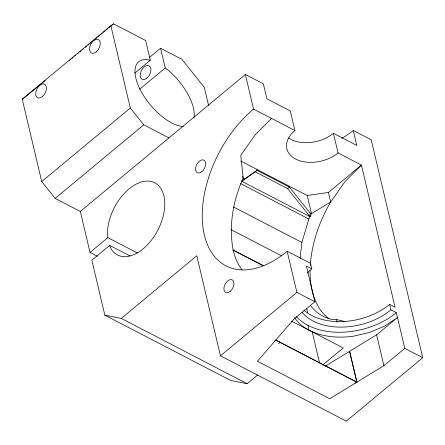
<?xml version="1.0" encoding="UTF-8"?>
<svg xmlns="http://www.w3.org/2000/svg" width="445" height="445" viewBox="0 0 445 445"><rect width="100%" height="100%" fill="white"/><g stroke="black" fill="none" stroke-linecap="round" stroke-linejoin="round"><path stroke-width="0.67" d="M241.707 181.215L257.088 170.329L241.707 181.215L310.031 216.665L310.054 212.899L289.456 187.123L257.088 170.329L256.871 169.395M242.108 269.954A96.487 58.178 -62.6 0 1 233.102 249.884C228.674 225.671 233.03 200.434 243.176 178.2L240.778 155.338L255.024 135.03L271.539 118.431L270.521 119.271M300.097 258.217L301.871 242.453L308.886 219.029L311.5 213.65L330.674 201.986L344.92 181.677L361.435 165.073L338.061 152.946A30.471 19.908 -13.3 0 1 295.636 159.049A30.471 19.908 -13.3 0 1 294.913 130.557L290.268 110.916L266.894 98.79L263.357 83.827L245.379 74.493L80.317 211.436L90.012 252.454L97.416 256.292M274.32 341.593L275.744 340.136L356.935 382.144L383.918 365.684L404.772 348.391L396.323 312.663L390.933 309.865A55.859 36.501 -13.3 0 1 301.933 312.123M80.317 211.436L55.147 198.37L41.708 181.554L22.25 99.246L110.861 25.732L113.575 23.858L145.682 40.517L150.343 60.247A40.623 18.595 50.3 0 0 140.086 89.378A40.623 18.595 50.3 0 0 183.401 126.458M45.245 80.545L22.25 99.246M69.264 60.615L70.332 59.73M71.934 58.401L73.002 57.516M74.604 56.187L75.672 55.302M77.274 53.973L78.342 53.089M79.944 51.759L81.012 50.875M82.614 49.545L83.682 48.661M85.279 47.331L86.347 46.447M87.949 45.117L89.017 44.227M90.085 43.343L91.687 42.014M92.755 41.129L94.357 39.8M95.425 38.915L97.027 37.586M98.095 36.701L99.691 35.372M100.759 34.488L102.361 33.158M103.429 32.274L105.031 30.944M106.099 30.06L107.701 28.73M108.769 27.846L113.575 23.858M149.364 57.544L160.573 48.249L181.894 59.307L204.299 87.342L208.583 105.476M134.863 73.086L150.343 60.247M139.613 89.228L165.234 67.974L160.573 48.249M41.708 181.554L130.318 108.035L110.861 25.732M55.147 198.37L143.757 124.856L168.928 137.917M90.012 252.454L107.862 237.647L107.423 233.38A40.623 24.497 -62.6 0 1 146.255 181.104A40.623 24.497 -62.6 0 1 157.847 230.137A40.623 24.497 -62.6 0 1 111.083 248.872L109.692 245.39L91.848 260.197L104.842 315.171L230.699 380.475L247.136 383.712L257.772 374.89M104.842 315.171L121.279 318.409L196.785 255.764L220.442 355.839L346.299 421.142L422.75 357.719L371.236 139.802L353.258 130.468A63.479 41.48 -13.3 0 1 341.682 138.345M255.269 171.842L287.631 188.63L289.456 187.123L289.233 186.182M240.689 160.995L307.211 195.516L328.427 192.463L361.435 165.073L395.043 307.234L389.631 304.358A55.859 36.501 -13.3 0 1 303.857 310.054M220.442 355.839L296.893 292.415L287.164 251.258A96.487 58.178 -62.6 0 1 204.338 234.954A96.487 58.178 -62.6 0 1 253.555 109.097L245.379 74.493M307.167 273.13A55.859 36.501 -13.3 0 1 311.817 268.813L306.427 266.015L314.871 301.743L294.023 319.037L257.466 361.229L329.767 398.748L356.935 382.144L349.636 351.277L376.626 334.824L397.474 317.524L384.703 326.057L369.734 332.415L353.597 336.175A63.479 41.48 -13.3 0 1 294.629 317.741M322.603 365.095L343.251 347.962L291.475 321.095M325.417 366.085L349.636 351.277M278.576 343.562L280.233 342.344L356.84 382.211L355.054 383.162M344.502 321.446L336.531 319.538L332.649 319.549A96.487 58.178 -62.6 0 1 310.426 305.404M288.633 137.995A30.471 19.908 -13.3 0 0 333.422 133.305L356.795 145.437L353.258 130.468M253.555 109.097L294.913 130.557M244.622 178.951L243.176 178.2L242.709 176.214M310.054 212.899L311.5 213.65L307.211 195.516M240.561 183.579L308.886 219.029M233.547 207.003L301.871 242.453M287.164 251.258L310.521 263.312L311.817 268.813M231.005 229.62L281.479 255.808M263.268 265.531L232.924 250.029L262.472 265.359M296.893 292.415L314.871 301.743M404.772 348.391L422.75 357.719M107.862 237.647L137.477 253.01M109.692 245.39L130.051 255.958M121.279 318.409L247.136 383.712M275.817 340.052L280 342.227M287.631 188.63L310.031 216.665M130.318 108.035L143.757 124.856M389.631 304.358L390.933 309.865M333.422 133.305L338.061 152.946M376.626 334.824L383.918 365.684M328.427 192.463L330.674 201.986A96.487 58.178 -62.6 0 0 310.31 265.37M349.548 351.35L356.84 382.211M336.531 319.538L337.154 322.186M306.655 308.346L307.606 312.379M312.056 331.208L319.532 362.814M307.94 325.373L309.086 330.24M396.323 312.663A63.479 41.48 -13.3 0 1 296.364 316.618M328.927 318.742A96.487 58.178 -62.6 0 1 310.115 270.666M165.234 67.974A40.623 18.595 50.3 0 1 193.97 117.936M201.852 171.687A7.109 4.289 -62.6 0 0 204.205 160.334A7.109 4.289 -62.6 0 0 195.778 167.326A7.109 4.289 -62.6 0 0 201.852 171.687M230.148 291.403A7.109 4.289 -62.6 0 0 232.507 280.05A7.109 4.289 -62.6 0 0 224.08 287.042A7.109 4.289 -62.6 0 0 230.148 291.403M146.856 78.136A7.615 4.595 -62.6 0 0 149.381 65.971A7.615 4.595 -62.6 0 0 140.353 73.464A7.615 4.595 -62.6 0 0 146.856 78.136M42.397 96.565A7.615 4.595 -62.6 0 0 44.923 84.405A7.615 4.595 -62.6 0 0 35.895 91.892A7.615 4.595 -62.6 0 0 42.397 96.565M96.259 51.881A7.615 4.595 -62.6 0 0 98.784 39.722A7.615 4.595 -62.6 0 0 89.757 47.209A7.615 4.595 -62.6 0 0 96.259 51.881"/></g></svg>
